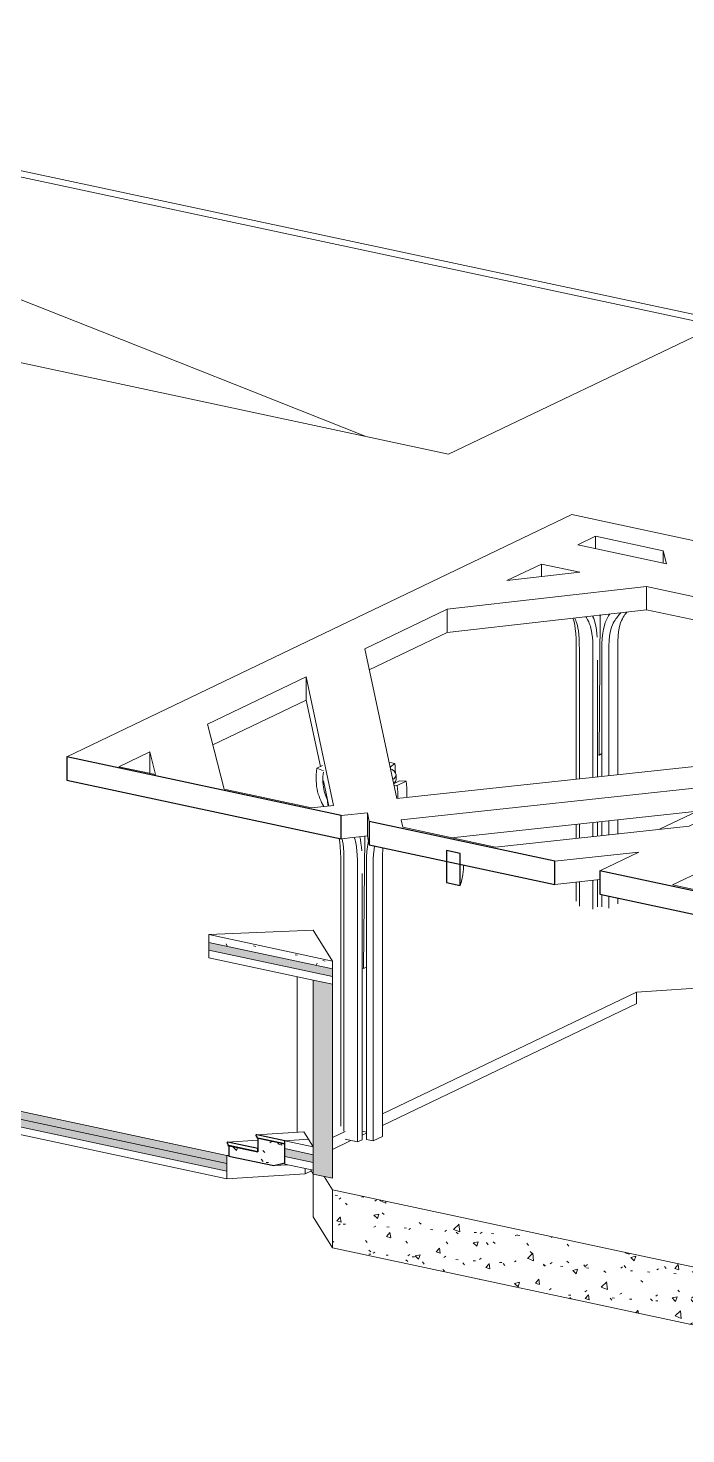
# Model space of a CAD drawing. Header units: millimetres. Extents: x -41144 to 51378, y -11813 to 34443.
# Drawn here: x -18075 to -10043, y -3811 to 13360 of the extents above; entities that cross this region are included whole.
import ezdxf

# ---------------------------------------------------------------- set-up
doc = ezdxf.new("R2010")
doc.units = ezdxf.units.MM
for name, color, linetype, lineweight in [('A-FLOR', 192, 'Continuous', 9), ('A-FLOR-FNSH', 192, 'Continuous', 35), ('A-FLOR-LEVL', 51, 'Continuous', 9), ('A-FLOR-MCUT', 51, 'Continuous', 9), ('A-FLOR-PATT', 8, 'Continuous', 35), ('A-GENM', 13, 'Continuous', 9), ('A-WALL', 113, 'Continuous', 9), ('A-WALL-PATT', 111, 'Continuous', 25), ('S-FNDN', 32, 'Continuous', 9), ('S-STRS', 31, 'Continuous', 9)]:
    doc.layers.add(name, color=color, linetype=linetype, lineweight=lineweight)
pattern_1 = [(48.842, (15427.83, 18673.5), (605.939, -189.994), [61.882, -680.701]), (342.591, (15427.8, 18673.5), (-117.217, 749.083), [52.919, -582.109]), (98.893, (15478.3, 18657.7), (488.728, 559.083), [63.183, -695.015]), (44.234, (15427.8, 18866), (901.604, -352.14), [91.835, -1010.185]), (95.706, (15503, 18836.7), (789.601, 768.75), [93.873, -1032.607]), (338.665, (15427.8, 18866), (789.606, 768.746), [80.66, -887.27]), (12.598, (15512.3, 18799.83), (504.2635, -495.385), [60.611, -666.718]), (315.509, (15512.3, 18799.83), (205.552, 654.023), [58.907, -647.979]), (72.553, (15554.33, 18758.55), (709.816, 158.643), [57.13, -628.433]), (33.441, (15427.83, 18673.52), (10.2708, 318.2262), [26.505, -497.171, 26.505, -1043.738]), (33.441, (15427.83, 18673.52), (10.2708, 318.2262), [-550.181, -511.629, 26.505, -505.605]), (356.345, (15427.83, 18673.52), (222.2432, 332.1038), [27.696, -292.907, 27.696, -718.84]), (356.345, (15427.83, 18673.52), (222.2432, 332.1038), [-348.3, -506.923, 27.696, -184.221]), (316.78, (15239.44, 18713.8), (450.9723, -118.157), [32.265, -212.167, 32.265, -1742.31]), (316.78, (15239.44, 18713.8), (450.9723, -118.157), [-276.697, -730.362, 32.265, -979.683]), (308.484, (15154.96, 18731.88), (492.6737, -9.0103), [33.03, -292.263, 33.03, -1221.098]), (308.484, (15154.96, 18731.88), (492.6737, -9.0103), [-358.322, -485.436, 33.03, -702.632])]
pattern_2 = [(347.928, (15427.83, 18673.52), (675.83733, 47.96564), [28.509, -489.832, -3282.826]), (347.928, (15427.83, 18673.52), (675.83733, 47.96564), [-518.341, 28.509, -489.832, -2764.485]), (347.928, (15427.83, 18673.52), (675.83733, 47.96564), [-1036.682, 28.509, -1008.173, -1727.803]), (347.928, (15427.83, 18673.52), (675.83733, 47.96564), [-2073.364, 28.509, -489.832, -1209.462]), (347.928, (15427.83, 18673.52), (675.83733, 47.96564), [-2591.705, 28.509, -317.052, -863.902]), (347.928, (15427.83, 18673.52), (675.83733, 47.96564), [-2937.266, 28.509, -835.393]), (114.569, (15681.27, 18715.57), (-484.24316, 674.17732), [33.525, -576.015, -3860.418]), (114.569, (15681.27, 18715.57), (-484.24316, 674.17732), [-609.54, 33.525, -576.015, -3250.878]), (114.569, (15681.27, 18715.57), (-484.24316, 674.17732), [-1219.079, 33.525, -1185.555, -2031.799]), (114.569, (15681.27, 18715.57), (-484.24316, 674.17732), [-2438.159, 33.525, -576.015, -1422.259]), (114.569, (15681.27, 18715.57), (-484.24316, 674.17732), [-3047.698, 33.525, -372.835, -1015.899]), (114.569, (15681.27, 18715.57), (-484.24316, 674.17732), [-3454.058, 33.525, -982.375]), (240.39, (15765.75, 19082.52), (-191.5908, -722.1439), [28.211, -484.721, -3248.569]), (240.39, (15765.75, 19082.52), (-191.5908, -722.1439), [-512.932, 28.211, -484.721, -2735.637]), (240.39, (15765.75, 19082.52), (-191.5908, -722.1439), [-1025.864, 28.211, -997.653, -1709.773]), (240.39, (15765.75, 19082.52), (-191.5908, -722.1439), [-2051.728, 28.211, -484.721, -1196.841]), (240.39, (15765.75, 19082.52), (-191.5908, -722.1439), [-2564.66, 28.211, -313.743, -854.887]), (240.39, (15765.75, 19082.52), (-191.5908, -722.1439), [-2906.615, 28.211, -826.675])]

# ---------------------------------------------------------------- blocks, each defined once
blk = doc.blocks.new('坡道 - 坡道-134946-3D Section 2')
at = {"layer": 'A-FLOR-LEVL'}
for p, q in [((-29223, 11716), (-26412, 13307)), ((-29223, 11639), (-29223, 11716)), ((-29223, 11716), (-28808, 11550))]:
    blk.add_line(p, q, dxfattribs=at)
for points in [[(-24165, 12418, 0), (-24564, 12576, 0), (-26412, 13307, 0)], [(-13959, 8374, 0), (-15325, 8916, 0), (-17173, 9649, 0), (-19021, 10381, 0), (-20868, 11113, 0), (-22011, 11565, 0)]]:
    blk.add_polyline3d(points, dxfattribs=at)
blk = doc.blocks.new('楼梯 - 楼梯-163403-3D Section 2')
at = {"layer": 'S-STRS'}
h = blk.add_hatch(dxfattribs=at)
h.set_pattern_fill('FP_1', color=256, style=0, pattern_type=2)
h.set_pattern_definition(pattern_1)
h.paths.add_polyline_path([(-15076, -534), (-14941, -500), (-14941, -270), (-15270, -199), (-15270, -365), (-15623, -289), (-15623, -417), (-15357, -474)], flags=0)
for p, q in [((-14709, -122), (-15286, -158)), ((-14652, -213), (-14708, -122)), ((-15270, -225), (-15639, -249)), ((-14941, -232), (-14652, -213)), ((-15076, -534), (-14905, -524))]:
    blk.add_line(p, q, dxfattribs=at)
at = {"layer": 'S-STRS', "lineweight": 25}
for p, q in [((-14941, -232), (-15282, -159)), ((-15270, -327), (-15635, -249)), ((-15635, -268), (-15635, -287)), ((-15635, -287), (-15270, -365)), ((-15270, -365), (-15623, -289)), ((-15623, -289), (-15623, -417)), ((-15282, -178), (-15282, -197)), ((-15282, -197), (-14941, -270)), ((-14941, -270), (-15270, -199)), ((-15270, -199), (-15270, -365)), ((-15270, -365), (-15270, -327)), ((-14941, -270), (-14941, -232)), ((-14941, -500), (-14941, -270)), ((-15623, -417), (-15076, -534)), ((-15076, -534), (-14941, -500))]:
    blk.add_line(p, q, dxfattribs=at)
for points in [[(-15282, -159, 0), (-15285, -158, 0), (-15287, -159, 0), (-15289, -159, 0), (-15291, -160, 0), (-15293, -162, 0), (-15294, -164, 0), (-15294, -166, 0), (-15294, -168, 0), (-15293, -170, 0), (-15291, -172, 0), (-15289, -174, 0), (-15287, -176, 0), (-15285, -177, 0), (-15282, -178, 0)], [(-15635, -249, 0), (-15638, -249, 0), (-15640, -249, 0), (-15642, -250, 0), (-15644, -251, 0), (-15645, -252, 0), (-15646, -254, 0), (-15647, -256, 0), (-15646, -258, 0), (-15645, -260, 0), (-15644, -262, 0), (-15642, -264, 0), (-15640, -266, 0), (-15638, -267, 0), (-15635, -268, 0)]]:
    blk.add_polyline3d(points, dxfattribs=at)
at = {"layer": 'S-STRS'}
blk.add_polyline3d([(-14709, -122, 0), (-14709, -122, 0), (-14708, -122, 0)], dxfattribs=at)
blk = doc.blocks.new('Family6 - Family6-227031-3D Section 2')
at = {"layer": 'A-GENM'}
for p, q in [((-7297, 5043), (-8417, 4507)), ((-5610, 4406), (-5658, 4596)), ((-6683, 4301), (-6319, 4223)), ((-5251, 4329), (-5610, 4406)), ((-6319, 4223), (-6265, 4008)), ((-6319, 4223), (-6319, 4129)), ((-4553, 3846), (-4742, 4151)), ((-6265, 4008), (-6787, 3951)), ((-9900, 3796), (-10364, 3574)), ((-5469, 3841), (-5251, 3864)), ((-5411, 3612), (-5469, 3841)), ((-4742, 3886), (-4553, 3846)), ((-4553, 3751), (-4553, 3846)), ((-8033, 3653), (-7806, 2576)), ((-5251, 3578), (-5411, 3612)), ((-6787, 3511), (-5251, 3183)), ((-4355, 3527), (-4742, 3485)), ((-3915, 2819), (-4355, 3527)), ((-4742, 3074), (-4284, 2976)), ((-4284, 2976), (-4742, 2924)), ((-5251, 2866), (-6787, 2692)), ((-8272, 2523), (-8831, 2643)), ((-7806, 2576), (-8272, 2523)), ((-7896, 2401), (-7648, 2429)), ((-5251, 1500), (-6288, 1722)), ((-3721, 1173), (-4742, 1391)), ((-4700, 1477), (-4338, 1399))]:
    blk.add_line(p, q, dxfattribs=at)
blk = doc.blocks.new('Family7 - Family7-230587-3D Section 2')
at = {"layer": 'A-GENM'}
for p, q in [((-11437, 7418), (-17603, 4459)), ((-3970, 5823), (-11437, 7418)), ((-11364, 7050), (-11147, 7154)), ((-10279, 6818), (-11364, 7050)), ((-11147, 7154), (-10320, 6977)), ((-11147, 7003), (-11147, 7154)), ((-10320, 6977), (-10279, 6818)), ((-10320, 6977), (-10320, 6827)), ((-12230, 6611), (-11808, 6814)), ((-11337, 6713), (-12230, 6611)), ((-11808, 6814), (-11337, 6713)), ((-11808, 6659), (-11808, 6814)), ((-12957, 6262), (-10523, 6539)), ((-10523, 6539), (-7271, 5845)), ((-10523, 6255), (-10523, 6539)), ((-9628, 6504), (-8516, 6630)), ((-8516, 6630), (-7811, 6480)), ((-8516, 6630), (-8516, 6346)), ((-7730, 6098), (-9628, 6504)), ((-7811, 6480), (-7730, 6098)), ((-7811, 6195), (-7811, 6480)), ((-13964, 5779), (-12957, 6262)), ((-12957, 6262), (-12957, 5978)), ((-10523, 6255), (-12957, 5978)), ((-7271, 5561), (-10523, 6255)), ((-8516, 6346), (-8760, 6318)), ((-7811, 6195), (-8516, 6346)), ((-7794, 6112), (-7811, 6195)), ((-6484, 6012), (-6031, 6061)), ((-5428, 5786), (-6484, 6012)), ((-6031, 6061), (-5217, 5888)), ((-6031, 5915), (-6031, 6061)), ((-12957, 5978), (-13909, 5521)), ((-7271, 5845), (-7094, 5010)), ((-7271, 5561), (-7271, 5845)), ((-5217, 5888), (-5428, 5786)), ((-13575, 3948), (-13964, 5779)), ((-6496, 5699), (-5883, 5568)), ((-6414, 5313), (-6496, 5699)), ((-4604, 5606), (-4387, 5710)), ((-4387, 5710), (-3827, 5591)), ((-4387, 5560), (-4387, 5710)), ((-3535, 5731), (-3696, 5765)), ((-7149, 4983), (-7271, 5561)), ((-5883, 5568), (-6414, 5313)), ((-3970, 5471), (-4604, 5606)), ((-2715, 5555), (-2875, 5590)), ((-15884, 4858), (-14680, 5436)), ((-14680, 5436), (-14346, 3865)), ((-14680, 5436), (-14680, 5151)), ((-6292, 5371), (-6433, 5401)), ((-5470, 5168), (-5048, 5370)), ((-5048, 5370), (-4577, 5269)), ((-5048, 5370), (-5048, 5216)), ((-4577, 5269), (-5470, 5168)), ((-14680, 5151), (-15820, 4604)), ((-14507, 4339), (-14680, 5151)), ((-7094, 5010), (-8061, 4545)), ((-6197, 4819), (-3763, 5096)), ((-3763, 5096), (-3701, 5083)), ((-3763, 5073), (-3763, 5096)), ((-3763, 5053), (-3763, 5073)), ((-15683, 4064), (-15884, 4858)), ((-7204, 4336), (-6197, 4819)), ((-6197, 4819), (-6197, 4796)), ((-6197, 4796), (-6197, 4535)), ((-3970, 4788), (-6197, 4535)), ((-16966, 4338), (-16590, 4519)), ((-16590, 4519), (-16520, 4243)), ((-16590, 4519), (-16590, 4258)), ((-8061, 4545), (-13575, 3948)), ((-6197, 4535), (-7149, 4078)), ((-16520, 4243), (-16966, 4338)), ((-6815, 2505), (-7204, 4336)), ((-14405, 3858), (-14470, 4165)), ((-13519, 3688), (-8777, 4202)), ((-8777, 4202), (-10004, 3613)), ((-14613, 3836), (-15683, 4064)), ((-9123, 3414), (-7919, 3992)), ((-7919, 3992), (-7585, 2421)), ((-7919, 3708), (-7919, 3992)), ((-14346, 3865), (-14613, 3836)), ((-9542, 3835), (-12904, 3471)), ((-14251, 3742), (-13933, 3776)), ((-13933, 3776), (-13910, 3669)), ((-13933, 3492), (-13933, 3776)), ((-13500, 3598), (-13519, 3688)), ((-10004, 3613), (-12370, 3357)), ((-7919, 3708), (-9059, 3161)), ((-7645, 2415), (-7919, 3708)), ((-13933, 3492), (-14251, 3458)), ((-13910, 3385), (-13933, 3492)), ((-12370, 3357), (-13500, 3598)), ((-11644, 3184), (-10618, 3296)), ((-10618, 3296), (-11094, 3067)), ((-8923, 2621), (-9123, 3414)), ((-11094, 2960), (-11644, 2900)), ((-10206, 2895), (-9830, 3075)), ((-9830, 3075), (-9760, 2799)), ((-9830, 3075), (-9830, 2814)), ((-9760, 2799), (-10206, 2895)), ((-3669, 2845), (-6815, 2505)), ((-7853, 2392), (-8923, 2621)), ((-7585, 2421), (-7853, 2392)), ((-6759, 2245), (-4935, 2442)), ((-4935, 2442), (-3721, 2574)), ((-7498, 2298), (-7172, 2333)), ((-7172, 2333), (-7149, 2223)), ((-7172, 2049), (-7172, 2333)), ((-6740, 2155), (-6759, 2245)), ((-3721, 2290), (-4935, 2158)), ((-5610, 1913), (-6740, 2155)), ((-4935, 2158), (-6144, 2027)), ((-3721, 2118), (-5610, 1913)), ((-7172, 2049), (-7498, 2013)), ((-7149, 1939), (-7172, 2049)), ((-4892, 1740), (-3858, 1852)), ((-3858, 1852), (-4338, 1622)), ((-4338, 1516), (-4892, 1456))]:
    blk.add_line(p, q, dxfattribs=at)
at = {"layer": 'A-GENM', "lineweight": 25}
for p, q in [((-14251, 3742), (-17603, 4459)), ((-17603, 4459), (-17603, 4175)), ((-17603, 4175), (-14251, 3458)), ((-14251, 3458), (-14251, 3742)), ((-11644, 3184), (-13910, 3669)), ((-13910, 3669), (-13910, 3385)), ((-13910, 3385), (-11644, 2900)), ((-11644, 2900), (-11644, 3184)), ((-7498, 2298), (-11094, 3067)), ((-11094, 3067), (-11094, 2783)), ((-11094, 2783), (-7498, 2013)), ((-7498, 2013), (-7498, 2298)), ((-4892, 1740), (-7149, 2223)), ((-7149, 2223), (-7149, 1939)), ((-7149, 1939), (-4892, 1456)), ((-4892, 1456), (-4892, 1740)), ((-3714, 1488), (-4338, 1622)), ((-4338, 1622), (-4338, 1338)), ((-3714, 1204), (-3714, 1488)), ((-4338, 1338), (-3714, 1204))]:
    blk.add_line(p, q, dxfattribs=at)
blk = doc.blocks.new('Family8 - COLUMN-233949-3D Section 2')
at = {"layer": 'A-GENM', "lineweight": 25}
for p, q in [((-12800, 3278), (-12966, 3314)), ((-12966, 3314), (-12966, 2922)), ((-12800, 2886), (-12800, 3278)), ((-12966, 2922), (-12800, 2886))]:
    blk.add_line(p, q, dxfattribs=at)
at = {"layer": 'A-GENM'}
blk.add_polyline3d([(-12800, 2886, 0), (-12792, 2911, 0), (-12785, 2937, 0), (-12779, 2964, 0), (-12773, 2992, 0), (-12768, 3023, 0), (-12763, 3054, 0), (-12760, 3087, 0), (-12757, 3121, 0), (-12757, 3138, 0)], dxfattribs=at)
blk = doc.blocks.new('Family8 - COLUMN-V41-3D Section 2')
at = {"layer": 'A-GENM'}
for p, q in [((-14480, 4352), (-14549, 4319)), ((-14469, 4286), (-14549, 4319)), ((-13598, 4378), (-13669, 4393)), ((-13657, 4336), (-13652, 4335)), ((-13598, 4378), (-13652, 4335)), ((-13652, 4335), (-13650, 4312)), ((-13541, 4164), (-13613, 4130)), ((-13593, 4152), (-13588, 4143)), ((-13582, 4182), (-13582, 4239)), ((-13570, 4110), (-13459, 4163)), ((-13541, 4164), (-13459, 4163)), ((-13570, 4110), (-13609, 4111)), ((-13978, 1874), (-13965, 3489)), ((-14258, 3221), (-14258, -53)), ((-14219, -115), (-14219, 3159)), ((-14053, 3124), (-14053, -245)), ((-13944, 3154), (-13944, -215)), ((-13861, -233), (-13861, 3136)), ((-13750, 3189), (-13750, -180)), ((-13997, 3033), (-13997, -219)), ((-13944, 1891), (-13978, 1874)), ((-13978, 1874), (-13997, 1878)), ((-13944, -126), (-13997, -115)), ((-14053, -245), (-14204, -213)), ((-13997, -219), (-14053, -245)), ((-13861, -233), (-13944, -215)), ((-13750, -180), (-13861, -233))]:
    blk.add_line(p, q, dxfattribs=at)
for points in [[(-14549, 4319, 0), (-14554, 4279, 0), (-14557, 4241, 0), (-14559, 4203, 0), (-14558, 4166, 0), (-14556, 4131, 0), (-14552, 4097, 0), (-14547, 4065, 0), (-14540, 4034, 0), (-14532, 4004, 0), (-14523, 3977, 0), (-14514, 3950, 0), (-14503, 3926, 0), (-14492, 3902, 0), (-14480, 3880, 0), (-14468, 3859, 0), (-14464, 3852, 0)], [(-13651, 4313, 0), (-13632, 4303, 0), (-13604, 4282, 0), (-13588, 4260, 0), (-13582, 4238, 0), (-13589, 4216, 0), (-13607, 4194, 0), (-13623, 4181, 0)], [(-13591, 4265, 0), (-13592, 4300, 0), (-13594, 4339, 0), (-13598, 4378, 0)], [(-14422, 3938, 0), (-14428, 3950, 0), (-14437, 3970, 0), (-14445, 3991, 0), (-14452, 4014, 0), (-14459, 4038, 0), (-14465, 4063, 0), (-14469, 4090, 0), (-14473, 4119, 0), (-14475, 4150, 0), (-14476, 4182, 0), (-14475, 4215, 0), (-14472, 4249, 0), (-14469, 4271, 0)], [(-13613, 4132, 0), (-13607, 4137, 0), (-13589, 4159, 0), (-13582, 4181, 0), (-13582, 4182, 0)], [(-13459, 4163, 0), (-13454, 4121, 0), (-13451, 4081, 0), (-13450, 4043, 0), (-13450, 4007, 0), (-13452, 3972, 0), (-13454, 3961, 0)], [(-13561, 3949, 0), (-13561, 3953, 0), (-13561, 3990, 0), (-13562, 4028, 0), (-13565, 4068, 0), (-13570, 4110, 0)], [(-14412, 3857, 0), (-14415, 3879, 0), (-14418, 3911, 0), (-14418, 3921, 0)], [(-14276, 3462, 0), (-14269, 3415, 0), (-14263, 3359, 0), (-14260, 3295, 0), (-14258, 3221, 0)], [(-14219, 3159, 0), (-14220, 3233, 0), (-14222, 3295, 0), (-14226, 3347, 0), (-14230, 3391, 0), (-14236, 3427, 0), (-14242, 3457, 0), (-14243, 3459, 0)], [(-14094, 3475, 0), (-14090, 3466, 0), (-14083, 3446, 0), (-14076, 3422, 0), (-14070, 3392, 0), (-14064, 3356, 0), (-14060, 3312, 0), (-14056, 3259, 0), (-14054, 3197, 0), (-14053, 3124, 0)], [(-14002, 3312, 0), (-14005, 3356, 0), (-14011, 3406, 0), (-14018, 3449, 0), (-14025, 3482, 0)], [(-13920, 3432, 0), (-13924, 3412, 0), (-13932, 3361, 0), (-13939, 3302, 0), (-13943, 3233, 0), (-13944, 3154, 0)], [(-13861, 3136, 0), (-13860, 3210, 0), (-13856, 3272, 0), (-13851, 3325, 0), (-13844, 3370, 0)], [(-13743, 3350, 0), (-13745, 3326, 0), (-13749, 3263, 0), (-13750, 3189, 0)]]:
    blk.add_polyline3d(points, dxfattribs=at)
blk = doc.blocks.new('Family8 - COLUMN-V45-3D Section 2')
at = {"layer": 'A-GENM'}
for p, q in [((-11104, 4481), (-11090, 6186)), ((-11103, 6189), (-11090, 6186)), ((-11090, 6186), (-11078, 6192)), ((-11384, 5828), (-11384, 4185)), ((-11344, 4190), (-11344, 5766)), ((-11178, 5730), (-11178, 4208)), ((-11069, 5761), (-11069, 4220)), ((-10986, 4229), (-10986, 5743)), ((-10875, 5796), (-10875, 4241)), ((-11123, 5639), (-11123, 4214)), ((-11104, 4481), (-11123, 4485)), ((-11069, 4498), (-11104, 4481)), ((-11384, 3635), (-11384, 3463)), ((-11344, 3468), (-11344, 3640)), ((-11178, 3658), (-11178, 3486)), ((-11123, 3664), (-11123, 3492)), ((-11069, 3669), (-11069, 3498)), ((-10986, 3507), (-10986, 3678)), ((-10875, 3690), (-10875, 3519)), ((-11384, 2928), (-11384, 2695)), ((-11344, 2634), (-11344, 2933)), ((-11178, 2951), (-11178, 2598)), ((-11123, 2957), (-11123, 2625)), ((-11069, 2777), (-11069, 2628)), ((-10986, 2610), (-10986, 2759)), ((-10875, 2736), (-10875, 2664))]:
    blk.add_line(p, q, dxfattribs=at)
for points in [[(-10971, 6204, 0), (-10975, 6199, 0), (-10987, 6180, 0), (-11000, 6158, 0), (-11013, 6132, 0), (-11027, 6100, 0), (-11039, 6062, 0), (-11049, 6019, 0), (-11058, 5968, 0), (-11064, 5908, 0), (-11068, 5840, 0), (-11069, 5761, 0)], [(-10986, 5743, 0), (-10985, 5816, 0), (-10981, 5879, 0), (-10976, 5932, 0), (-10969, 5977, 0), (-10960, 6014, 0), (-10951, 6044, 0), (-10941, 6070, 0), (-10930, 6091, 0), (-10919, 6110, 0), (-10908, 6127, 0), (-10898, 6143, 0), (-10887, 6157, 0), (-10877, 6171, 0), (-10867, 6184, 0), (-10856, 6197, 0), (-10846, 6210, 0), (-10837, 6219, 0)], [(-10763, 6228, 0), (-10766, 6224, 0), (-10776, 6210, 0), (-10787, 6196, 0), (-10797, 6180, 0), (-10808, 6163, 0), (-10819, 6145, 0), (-10830, 6123, 0), (-10840, 6097, 0), (-10849, 6067, 0), (-10858, 6030, 0), (-10865, 5985, 0), (-10870, 5932, 0), (-10874, 5870, 0), (-10875, 5796, 0)], [(-11422, 6153, 0), (-11419, 6144, 0), (-11409, 6109, 0), (-11401, 6069, 0), (-11394, 6021, 0), (-11388, 5966, 0), (-11385, 5902, 0), (-11384, 5828, 0)], [(-11344, 5766, 0), (-11345, 5839, 0), (-11347, 5902, 0), (-11351, 5954, 0), (-11356, 5998, 0), (-11361, 6034, 0), (-11368, 6064, 0), (-11374, 6088, 0), (-11382, 6109, 0), (-11389, 6126, 0), (-11396, 6142, 0), (-11402, 6155, 0)], [(-11265, 6171, 0), (-11258, 6159, 0), (-11251, 6147, 0), (-11244, 6134, 0), (-11237, 6121, 0), (-11230, 6106, 0), (-11223, 6091, 0), (-11216, 6073, 0), (-11208, 6053, 0), (-11202, 6028, 0), (-11195, 5998, 0), (-11190, 5962, 0), (-11185, 5919, 0), (-11181, 5866, 0), (-11179, 5804, 0), (-11178, 5730, 0)], [(-11127, 5919, 0), (-11130, 5963, 0), (-11136, 6013, 0), (-11143, 6056, 0), (-11151, 6092, 0), (-11160, 6122, 0), (-11169, 6147, 0), (-11178, 6168, 0), (-11183, 6180, 0)]]:
    blk.add_polyline3d(points, dxfattribs=at)

msp = doc.modelspace()

# ---------------------------------------------------------------- hatches: boundary and pattern name
at = {"layer": 'A-FLOR-PATT', "lineweight": 9}
h = msp.add_hatch(dxfattribs=at)
h.set_pattern_fill('FP_2', color=256, style=0, pattern_type=2)
h.set_pattern_definition(pattern_2)
h.paths.add_polyline_path([(-15647, -507), (-15647, -412), (-41144, 5041), (-41144, 4946), (-15787, -477)], flags=0)
at = {"layer": 'A-FLOR-PATT'}
for points in [[(-15647, -602), (-15647, -507), (-41144, 4946), (-41144, 4851), (-15787, -572)], [(-14359, 1775), (-14359, 1870), (-15869, 2193), (-15869, 2098), (-15787, 2081)], [(-14594, -495), (-14594, -401), (-14941, -326), (-14941, -421), (-14928, -424)]]:
    msp.add_hatch(color=256, dxfattribs=at).paths.add_polyline_path(points, flags=0)
at = {"layer": 'A-FLOR-PATT', "lineweight": 9}
h = msp.add_hatch(dxfattribs=at)
h.set_pattern_fill('FP_2', color=256, style=0, pattern_type=2)
h.set_pattern_definition(pattern_2)
h.paths.add_polyline_path([(-14359, 1870), (-14359, 1965), (-15869, 2288), (-15869, 2193), (-15787, 2176)], flags=0)
h = msp.add_hatch(dxfattribs=at)
h.set_pattern_fill('FP_1', color=256, style=0, pattern_type=2)
h.set_pattern_definition(pattern_1)
h.paths.add_polyline_path([(-3741, -3811), (-3741, -3101), (-14359, -830), (-14359, -1540), (-5470, -3441)], flags=0)
at = {"layer": 'A-WALL-PATT', "lineweight": 9}
msp.add_hatch(color=256, dxfattribs=at).paths.add_polyline_path([(-14359, -688), (-14359, 1681), (-14594, 1731), (-14594, -637)], flags=0)

# ---------------------------------------------------------------- linework, layer by layer
at = {"layer": 'A-FLOR'}
for p, q in [((-12941, 8157), (-29321, 11660)), ((-9663, 9727), (-12941, 8157)), ((-14593, 2341), (-15869, 2288)), ((-14359, 1965), (-14593, 2341)), ((-10647, 1586), (-7256, 1802)), ((-13750, 99), (-10647, 1586)), ((-10647, 1586), (-10647, 1443)), ((-14359, -192), (-14204, -118)), ((-14652, -213), (-14941, -232)), ((-14594, -306), (-14652, -213)), ((-15647, -412), (-15623, -411)), ((-14691, -636), (-15647, -697)), ((-14691, -569), (-14691, -636)), ((-14617, -600), (-14691, -636))]:
    msp.add_line(p, q, dxfattribs=at)
at = {"layer": 'A-FLOR-FNSH', "color": 1, "lineweight": 18}
for p, q in [((-15647, -412), (-41144, 5041)), ((-41144, 4757), (-15647, -697)), ((-14359, 1965), (-15869, 2288)), ((-15869, 2288), (-15869, 2004)), ((-15869, 2004), (-14594, 1731)), ((-14359, 1681), (-14359, 1965)), ((-14594, -306), (-14941, -232)), ((-14941, -232), (-14941, -516)), ((-15647, -697), (-15647, -412)), ((-14941, -516), (-14594, -590)), ((-3741, -3101), (-14359, -830)), ((-14359, -830), (-14359, -1540)), ((-14359, -1540), (-3741, -3811))]:
    msp.add_line(p, q, dxfattribs=at)
at = {"layer": 'A-FLOR-MCUT'}
for p, q in [((-15647, -507), (-41144, 4946)), ((-15647, -602), (-41144, 4851)), ((-14359, 1870), (-15869, 2193)), ((-14359, 1775), (-15869, 2098)), ((-14594, -401), (-14941, -326)), ((-14594, -495), (-14941, -421))]:
    msp.add_line(p, q, dxfattribs=at)
at = {"layer": 'A-WALL'}
for p, q in [((-5663, 8869), (-26412, 13307)), ((-26301, 13360), (-5663, 8946)), ((-14792, 1773), (-14792, -127)), ((-14359, 1681), (-14594, 1731)), ((-14594, -306), (-14594, -590)), ((-14628, -583), (-14594, -637))]:
    msp.add_line(p, q, dxfattribs=at)
at = {"layer": 'A-WALL', "color": 1, "lineweight": 18}
for p, q in [((-14594, 1731), (-14594, -306)), ((-14359, -688), (-14359, 1681)), ((-14594, -590), (-14594, -637)), ((-14594, -637), (-14359, -688))]:
    msp.add_line(p, q, dxfattribs=at)
at = {"layer": 'S-FNDN'}
for p, q in [((-10643, 1444), (-13750, -44)), ((-13944, -137), (-13997, -162)), ((-14134, -228), (-14359, -336)), ((-14596, -635), (-14596, -1160)), ((-14461, -666), (-14359, -830)), ((-14359, -1540), (-14596, -1160))]:
    msp.add_line(p, q, dxfattribs=at)

# ---------------------------------------------------------------- block references
at = {"layer": 'A-FLOR-LEVL'}
msp.add_blockref('坡道 - 坡道-134946-3D Section 2', (0, 0), dxfattribs=at)
at = {"layer": 'A-GENM'}
for name in ['Family7 - Family7-230587-3D Section 2', 'Family8 - COLUMN-V45-3D Section 2', 'Family6 - Family6-227031-3D Section 2', 'Family8 - COLUMN-V41-3D Section 2', 'Family8 - COLUMN-233949-3D Section 2']:
    msp.add_blockref(name, (0, 0), dxfattribs=at)
at = {"layer": 'S-STRS'}
msp.add_blockref('楼梯 - 楼梯-163403-3D Section 2', (0, 0), dxfattribs=at)

doc.saveas('drawing.dxf')
